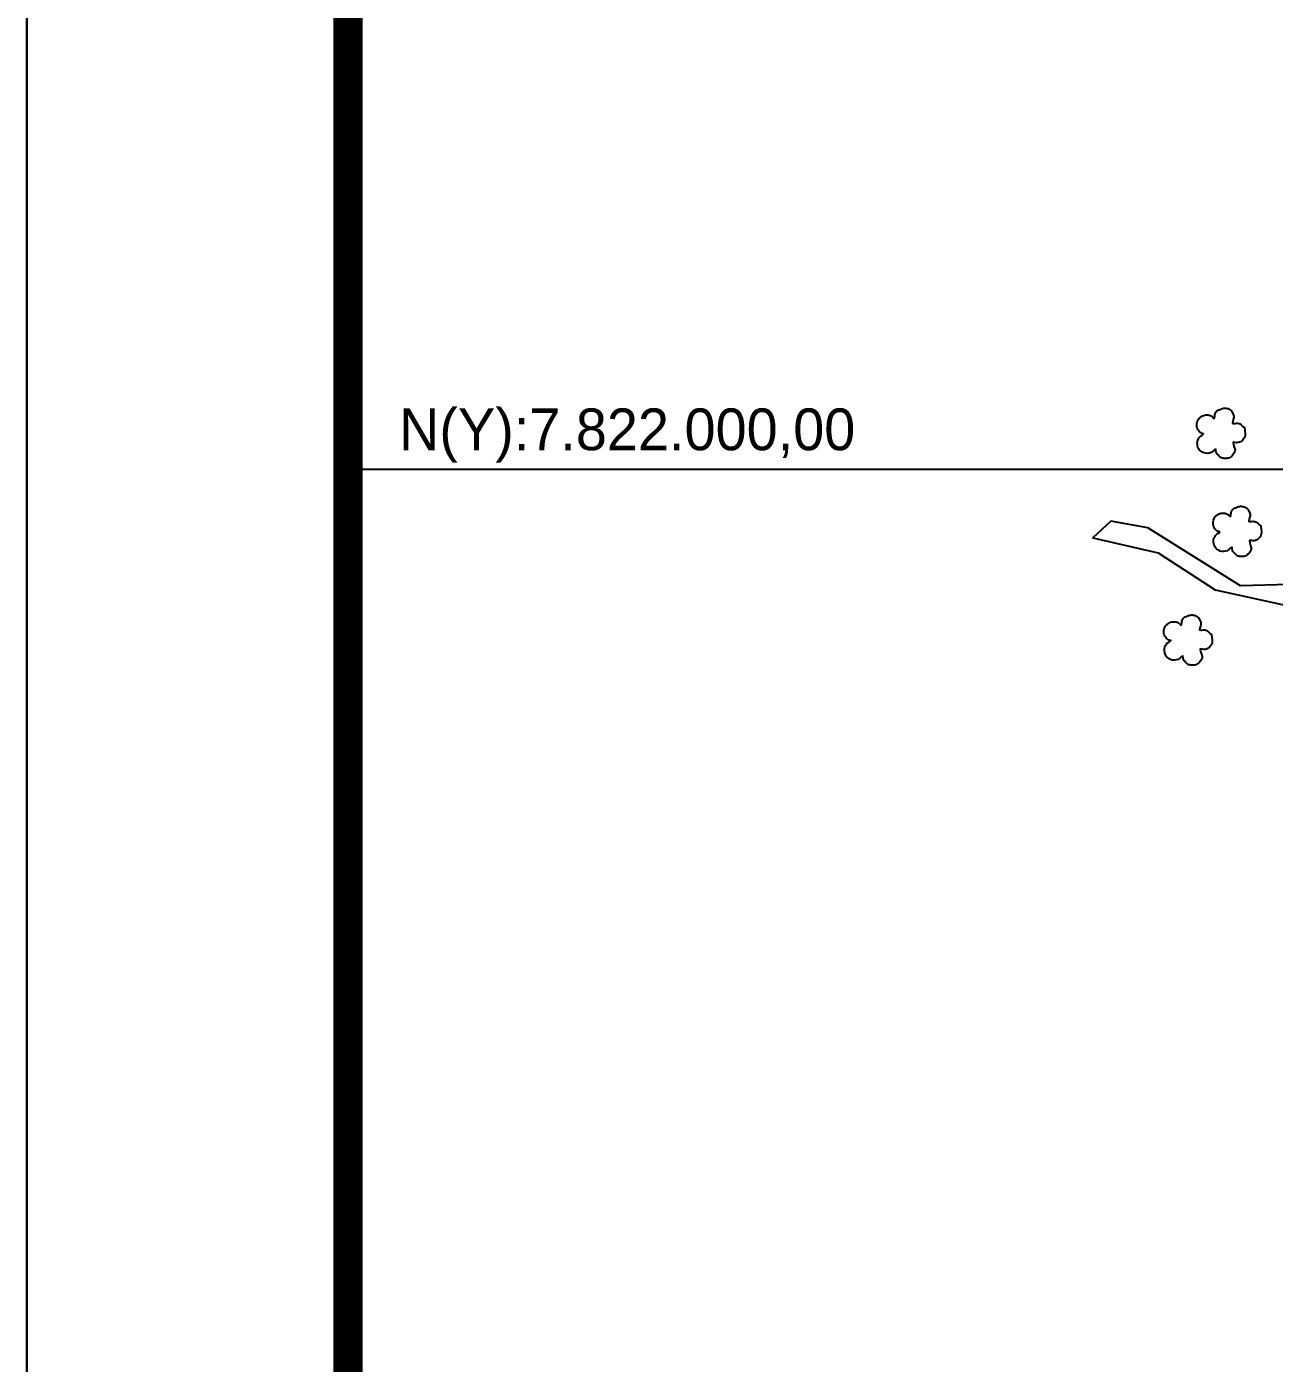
# Model space of a CAD drawing. Extents: x 735951 to 738051, y 7820896 to 7823866.
# Drawn here: x 735951.2 to 736339.7, y 7821721.5 to 7822137.7 of the extents above; entities that cross this region are included whole.
import ezdxf
from ezdxf.enums import TextEntityAlignment as Align

# ---------------------------------------------------------------- set-up
doc = ezdxf.new("R2010")
doc.units = 0
doc.header["$MEASUREMENT"] = 0
doc.linetypes.add('CONTINUO', pattern=[0])
doc.linetypes.add('LIN0', pattern=[0])
for name, color, linetype in [('_SIMBOLO ARVORE', 118, 'Continuous'), ('CURSOS_D_AGUA', 4, 'Continuous'), ('MALHA', 8, 'Continuous'), ('MARGEM', 5, 'Continuous')]:
    doc.layers.add(name, color=color, linetype=linetype)

msp = doc.modelspace()

# ---------------------------------------------------------------- linework, layer by layer
at = {"layer": '_SIMBOLO ARVORE', "linetype": 'CONTINUO'}
for points in [[(736321.35, 7822006.23, 0), (736320.93, 7822005.88, 0), (736320.48, 7822005.47, 0), (736319.99, 7822005.1, 0), (736319.42, 7822004.94, 0), (736318.84, 7822004.88, 0), (736318.28, 7822004.9, 0), (736317.82, 7822005, 0), (736317.41, 7822005.16, 0), (736317.05, 7822005.38, 0), (736316.71, 7822005.63, 0), (736316.42, 7822005.92, 0), (736316.18, 7822006.23, 0), (736316.02, 7822006.52, 0), (736315.9, 7822006.85, 0), (736315.82, 7822007.21, 0), (736315.75, 7822007.69, 0), (736315.71, 7822008.18, 0), (736315.73, 7822008.65, 0), (736315.85, 7822009, 0), (736316.01, 7822009.3, 0), (736316.19, 7822009.56, 0), (736316.33, 7822009.8, 0), (736316.49, 7822010.03, 0), (736316.69, 7822010.24, 0), (736317.07, 7822010.49, 0), (736317.42, 7822010.71, 0), (736317.68, 7822010.91, 0), (736317.57, 7822010.99, 0), (736317.34, 7822011.05, 0), (736317.05, 7822011.11, 0), (736316.85, 7822011.23, 0), (736316.64, 7822011.4, 0), (736316.43, 7822011.62, 0), (736316.16, 7822011.96, 0), (736315.91, 7822012.34, 0), (736315.7, 7822012.77, 0), (736315.58, 7822013.21, 0), (736315.54, 7822013.67, 0), (736315.57, 7822014.14, 0), (736315.7, 7822014.66, 0), (736315.88, 7822015.15, 0), (736316.09, 7822015.57, 0), (736316.25, 7822015.79, 0), (736316.43, 7822015.95, 0), (736316.65, 7822016.08, 0), (736316.95, 7822016.3, 0), (736317.29, 7822016.52, 0), (736317.66, 7822016.7, 0), (736318.02, 7822016.79, 0), (736318.37, 7822016.83, 0), (736318.71, 7822016.84, 0), (736319.02, 7822016.83, 0), (736319.3, 7822016.78, 0), (736319.56, 7822016.72, 0), (736319.79, 7822016.64, 0), (736320.01, 7822016.54, 0), (736320.23, 7822016.41, 0), (736320.5, 7822016.12, 0), (736320.75, 7822015.87, 0), (736320.97, 7822015.75, 0), (736321.07, 7822016.09, 0), (736321.14, 7822016.54, 0), (736321.19, 7822017.01, 0), (736321.23, 7822017.21, 0), (736321.29, 7822017.36, 0), (736321.37, 7822017.51, 0), (736321.52, 7822017.75, 0), (736321.7, 7822017.98, 0), (736321.92, 7822018.2, 0), (736322.18, 7822018.32, 0), (736322.45, 7822018.42, 0), (736322.74, 7822018.5, 0), (736323, 7822018.63, 0), (736323.26, 7822018.75, 0), (736323.54, 7822018.85, 0), (736323.83, 7822018.91, 0), (736324.13, 7822018.94, 0), (736324.43, 7822018.94, 0), (736324.73, 7822018.92, 0), (736325.01, 7822018.88, 0), (736325.28, 7822018.82, 0), (736325.53, 7822018.72, 0), (736325.76, 7822018.6, 0), (736325.97, 7822018.45, 0), (736326.15, 7822018.3, 0), (736326.32, 7822018.11, 0), (736326.48, 7822017.9, 0), (736326.65, 7822017.63, 0), (736326.8, 7822017.33, 0), (736326.93, 7822017.01, 0), (736327.03, 7822016.73, 0), (736327.09, 7822016.41, 0), (736327.1, 7822016.03, 0), (736326.92, 7822015.41, 0), (736326.76, 7822014.79, 0), (736326.7, 7822014.28, 0), (736327.02, 7822014.19, 0), (736327.45, 7822014.22, 0), (736327.92, 7822014.3, 0), (736328.28, 7822014.26, 0), (736328.62, 7822014.18, 0), (736328.94, 7822014.05, 0), (736329.28, 7822013.82, 0), (736329.61, 7822013.56, 0), (736329.9, 7822013.29, 0), (736330.12, 7822013.17, 0), (736330.3, 7822012.99, 0), (736330.43, 7822012.69, 0), (736330.54, 7822011.93, 0), (736330.59, 7822011.08, 0), (736330.57, 7822010.27, 0), (736330.43, 7822009.81, 0), (736330.23, 7822009.46, 0), (736329.98, 7822009.19, 0), (736329.75, 7822008.91, 0), (736329.49, 7822008.67, 0), (736329.2, 7822008.47, 0), (736328.8, 7822008.32, 0), (736328.38, 7822008.21, 0), (736327.96, 7822008.14, 0), (736327.5, 7822008.26, 0), (736327.12, 7822008.33, 0), (736326.87, 7822008.24, 0), (736327, 7822007.57, 0), (736327.23, 7822006.77, 0), (736327.45, 7822005.98, 0), (736327.43, 7822005.58, 0), (736327.34, 7822005.28, 0), (736327.19, 7822005.02, 0), (736327, 7822004.7, 0), (736326.78, 7822004.39, 0), (736326.53, 7822004.1, 0), (736326.31, 7822003.88, 0), (736326.08, 7822003.69, 0), (736325.82, 7822003.53, 0), (736325.5, 7822003.41, 0), (736325.15, 7822003.33, 0), (736324.8, 7822003.28, 0), (736324.45, 7822003.28, 0), (736324.11, 7822003.3, 0), (736323.79, 7822003.34, 0), (736323.52, 7822003.37, 0), (736323.28, 7822003.44, 0), (736323.03, 7822003.56, 0), (736322.73, 7822003.81, 0), (736322.44, 7822004.1, 0), (736322.16, 7822004.41, 0), (736321.93, 7822004.65, 0), (736321.73, 7822004.9, 0), (736321.57, 7822005.18, 0), (736321.52, 7822005.6, 0), (736321.48, 7822006.01, 0), (736321.39, 7822006.35, 0)], [(736326.4, 7821975.68, 0), (736325.99, 7821975.33, 0), (736325.54, 7821974.92, 0), (736325.05, 7821974.55, 0), (736324.48, 7821974.39, 0), (736323.89, 7821974.33, 0), (736323.33, 7821974.35, 0), (736322.88, 7821974.45, 0), (736322.47, 7821974.61, 0), (736322.11, 7821974.82, 0), (736321.77, 7821975.08, 0), (736321.48, 7821975.37, 0), (736321.24, 7821975.68, 0), (736321.08, 7821975.97, 0), (736320.96, 7821976.29, 0), (736320.88, 7821976.66, 0), (736320.8, 7821977.13, 0), (736320.77, 7821977.63, 0), (736320.78, 7821978.1, 0), (736320.9, 7821978.45, 0), (736321.07, 7821978.75, 0), (736321.25, 7821979.01, 0), (736321.39, 7821979.25, 0), (736321.55, 7821979.47, 0), (736321.75, 7821979.69, 0), (736322.13, 7821979.93, 0), (736322.48, 7821980.16, 0), (736322.74, 7821980.36, 0), (736322.63, 7821980.44, 0), (736322.4, 7821980.5, 0), (736322.11, 7821980.56, 0), (736321.9, 7821980.68, 0), (736321.7, 7821980.85, 0), (736321.49, 7821981.07, 0), (736321.22, 7821981.4, 0), (736320.97, 7821981.79, 0), (736320.75, 7821982.22, 0), (736320.64, 7821982.66, 0), (736320.6, 7821983.12, 0), (736320.62, 7821983.59, 0), (736320.76, 7821984.11, 0), (736320.94, 7821984.6, 0), (736321.15, 7821985.02, 0), (736321.31, 7821985.24, 0), (736321.49, 7821985.4, 0), (736321.7, 7821985.53, 0), (736322.01, 7821985.75, 0), (736322.35, 7821985.97, 0), (736322.71, 7821986.15, 0), (736323.07, 7821986.24, 0), (736323.43, 7821986.28, 0), (736323.77, 7821986.29, 0), (736324.08, 7821986.27, 0), (736324.36, 7821986.23, 0), (736324.62, 7821986.17, 0), (736324.85, 7821986.09, 0), (736325.07, 7821985.99, 0), (736325.29, 7821985.86, 0), (736325.56, 7821985.57, 0), (736325.81, 7821985.32, 0), (736326.02, 7821985.2, 0), (736326.13, 7821985.54, 0), (736326.2, 7821985.99, 0), (736326.24, 7821986.45, 0), (736326.29, 7821986.66, 0), (736326.35, 7821986.81, 0), (736326.43, 7821986.95, 0), (736326.58, 7821987.19, 0), (736326.76, 7821987.43, 0), (736326.98, 7821987.65, 0), (736327.24, 7821987.77, 0), (736327.51, 7821987.87, 0), (736327.8, 7821987.95, 0), (736328.06, 7821988.08, 0), (736328.32, 7821988.2, 0), (736328.59, 7821988.3, 0), (736328.89, 7821988.36, 0), (736329.19, 7821988.38, 0), (736329.49, 7821988.38, 0), (736329.78, 7821988.37, 0), (736330.07, 7821988.33, 0), (736330.34, 7821988.26, 0), (736330.59, 7821988.17, 0), (736330.82, 7821988.04, 0), (736331.03, 7821987.9, 0), (736331.21, 7821987.74, 0), (736331.38, 7821987.56, 0), (736331.54, 7821987.35, 0), (736331.7, 7821987.08, 0), (736331.86, 7821986.78, 0), (736331.99, 7821986.46, 0), (736332.09, 7821986.18, 0), (736332.15, 7821985.86, 0), (736332.16, 7821985.48, 0), (736331.98, 7821984.85, 0), (736331.82, 7821984.24, 0), (736331.75, 7821983.73, 0), (736332.07, 7821983.64, 0), (736332.51, 7821983.67, 0), (736332.98, 7821983.74, 0), (736333.34, 7821983.7, 0), (736333.67, 7821983.63, 0), (736334, 7821983.5, 0), (736334.34, 7821983.27, 0), (736334.67, 7821983.01, 0), (736334.96, 7821982.74, 0), (736335.18, 7821982.62, 0), (736335.36, 7821982.44, 0), (736335.49, 7821982.13, 0), (736335.6, 7821981.38, 0), (736335.65, 7821980.53, 0), (736335.63, 7821979.72, 0), (736335.49, 7821979.26, 0), (736335.29, 7821978.91, 0), (736335.04, 7821978.64, 0), (736334.81, 7821978.36, 0), (736334.55, 7821978.12, 0), (736334.25, 7821977.92, 0), (736333.86, 7821977.76, 0), (736333.44, 7821977.65, 0), (736333.02, 7821977.59, 0), (736332.56, 7821977.71, 0), (736332.18, 7821977.78, 0), (736331.93, 7821977.69, 0), (736332.06, 7821977.01, 0), (736332.29, 7821976.22, 0), (736332.51, 7821975.43, 0), (736332.49, 7821975.03, 0), (736332.4, 7821974.72, 0), (736332.24, 7821974.47, 0), (736332.05, 7821974.14, 0), (736331.83, 7821973.83, 0), (736331.59, 7821973.55, 0), (736331.37, 7821973.32, 0), (736331.14, 7821973.13, 0), (736330.88, 7821972.98, 0), (736330.55, 7821972.86, 0), (736330.21, 7821972.78, 0), (736329.86, 7821972.73, 0), (736329.51, 7821972.72, 0), (736329.17, 7821972.75, 0), (736328.85, 7821972.79, 0), (736328.58, 7821972.82, 0), (736328.33, 7821972.89, 0), (736328.09, 7821973.01, 0), (736327.79, 7821973.26, 0), (736327.5, 7821973.55, 0), (736327.22, 7821973.86, 0), (736326.98, 7821974.1, 0), (736326.78, 7821974.35, 0), (736326.63, 7821974.63, 0), (736326.58, 7821975.05, 0), (736326.54, 7821975.46, 0), (736326.45, 7821975.8, 0)], [(736311.09, 7821941.85, 0), (736310.68, 7821941.49, 0), (736310.23, 7821941.09, 0), (736309.74, 7821940.71, 0), (736309.16, 7821940.55, 0), (736308.58, 7821940.49, 0), (736308.02, 7821940.51, 0), (736307.56, 7821940.61, 0), (736307.16, 7821940.77, 0), (736306.8, 7821940.99, 0), (736306.46, 7821941.24, 0), (736306.17, 7821941.53, 0), (736305.93, 7821941.84, 0), (736305.76, 7821942.14, 0), (736305.65, 7821942.46, 0), (736305.57, 7821942.82, 0), (736305.49, 7821943.3, 0), (736305.46, 7821943.79, 0), (736305.47, 7821944.26, 0), (736305.59, 7821944.61, 0), (736305.75, 7821944.91, 0), (736305.94, 7821945.18, 0), (736306.08, 7821945.42, 0), (736306.24, 7821945.64, 0), (736306.43, 7821945.85, 0), (736306.81, 7821946.1, 0), (736307.17, 7821946.33, 0), (736307.42, 7821946.52, 0), (736307.31, 7821946.6, 0), (736307.08, 7821946.66, 0), (736306.79, 7821946.72, 0), (736306.59, 7821946.84, 0), (736306.39, 7821947.01, 0), (736306.17, 7821947.23, 0), (736305.91, 7821947.57, 0), (736305.65, 7821947.96, 0), (736305.44, 7821948.39, 0), (736305.33, 7821948.83, 0), (736305.28, 7821949.28, 0), (736305.31, 7821949.76, 0), (736305.44, 7821950.27, 0), (736305.63, 7821950.76, 0), (736305.84, 7821951.18, 0), (736306, 7821951.4, 0), (736306.18, 7821951.56, 0), (736306.39, 7821951.69, 0), (736306.7, 7821951.92, 0), (736307.04, 7821952.13, 0), (736307.4, 7821952.31, 0), (736307.76, 7821952.4, 0), (736308.12, 7821952.44, 0), (736308.46, 7821952.45, 0), (736308.76, 7821952.44, 0), (736309.05, 7821952.4, 0), (736309.31, 7821952.33, 0), (736309.54, 7821952.26, 0), (736309.76, 7821952.16, 0), (736309.98, 7821952.02, 0), (736310.24, 7821951.73, 0), (736310.5, 7821951.48, 0), (736310.71, 7821951.37, 0), (736310.82, 7821951.7, 0), (736310.89, 7821952.15, 0), (736310.93, 7821952.62, 0), (736310.98, 7821952.82, 0), (736311.04, 7821952.98, 0), (736311.12, 7821953.12, 0), (736311.27, 7821953.36, 0), (736311.45, 7821953.6, 0), (736311.67, 7821953.81, 0), (736311.92, 7821953.93, 0), (736312.2, 7821954.03, 0), (736312.48, 7821954.11, 0), (736312.75, 7821954.24, 0), (736313.01, 7821954.36, 0), (736313.28, 7821954.47, 0), (736313.58, 7821954.52, 0), (736313.88, 7821954.55, 0), (736314.18, 7821954.55, 0), (736314.47, 7821954.53, 0), (736314.75, 7821954.49, 0), (736315.02, 7821954.43, 0), (736315.27, 7821954.33, 0), (736315.5, 7821954.21, 0), (736315.71, 7821954.06, 0), (736315.9, 7821953.91, 0), (736316.07, 7821953.73, 0), (736316.23, 7821953.51, 0), (736316.39, 7821953.24, 0), (736316.54, 7821952.94, 0), (736316.67, 7821952.63, 0), (736316.78, 7821952.34, 0), (736316.84, 7821952.02, 0), (736316.85, 7821951.64, 0), (736316.67, 7821951.02, 0), (736316.5, 7821950.4, 0), (736316.44, 7821949.89, 0), (736316.76, 7821949.8, 0), (736317.19, 7821949.83, 0), (736317.67, 7821949.91, 0), (736318.02, 7821949.87, 0), (736318.36, 7821949.79, 0), (736318.69, 7821949.66, 0), (736319.03, 7821949.44, 0), (736319.35, 7821949.17, 0), (736319.64, 7821948.91, 0), (736319.87, 7821948.78, 0), (736320.04, 7821948.6, 0), (736320.17, 7821948.3, 0), (736320.28, 7821947.54, 0), (736320.34, 7821946.7, 0), (736320.32, 7821945.88, 0), (736320.18, 7821945.42, 0), (736319.97, 7821945.08, 0), (736319.73, 7821944.8, 0), (736319.5, 7821944.52, 0), (736319.24, 7821944.28, 0), (736318.94, 7821944.08, 0), (736318.55, 7821943.93, 0), (736318.13, 7821943.82, 0), (736317.7, 7821943.75, 0), (736317.25, 7821943.88, 0), (736316.87, 7821943.94, 0), (736316.62, 7821943.85, 0), (736316.75, 7821943.18, 0), (736316.97, 7821942.38, 0), (736317.2, 7821941.59, 0), (736317.18, 7821941.19, 0), (736317.09, 7821940.89, 0), (736316.93, 7821940.63, 0), (736316.74, 7821940.31, 0), (736316.52, 7821940, 0), (736316.28, 7821939.72, 0), (736316.06, 7821939.49, 0), (736315.82, 7821939.3, 0), (736315.56, 7821939.15, 0), (736315.24, 7821939.03, 0), (736314.9, 7821938.94, 0), (736314.54, 7821938.89, 0), (736314.19, 7821938.89, 0), (736313.85, 7821938.91, 0), (736313.53, 7821938.96, 0), (736313.27, 7821938.99, 0), (736313.02, 7821939.05, 0), (736312.77, 7821939.17, 0), (736312.48, 7821939.42, 0), (736312.18, 7821939.71, 0), (736311.91, 7821940.02, 0), (736311.67, 7821940.27, 0), (736311.47, 7821940.52, 0), (736311.31, 7821940.79, 0), (736311.27, 7821941.22, 0), (736311.22, 7821941.62, 0), (736311.13, 7821941.96, 0)]]:
    msp.add_polyline3d(points, dxfattribs=at)
at = {"layer": 'CURSOS_D_AGUA'}
msp.add_lwpolyline([(736344.43, 7821964.04), (736329.21, 7821963.58), (736300.29, 7821981.71), (736288.78, 7821983.8), (736283.17, 7821978.55), (736303.56, 7821973.89), (736321.27, 7821962.36), (736343.03, 7821957.64)], dxfattribs=at)
at = {"layer": 'MALHA', "color": 8}
msp.add_lwpolyline([(736051.24, 7822000), (736409.21, 7822000)], dxfattribs=at)
at = {"layer": 'MARGEM', "color": 174, "linetype": 'LIN0'}
msp.add_line((735951.24, 7820896), (735951.24, 7823866), dxfattribs=at)
at = {"layer": 'MARGEM', "color": 174, "linetype": 'LIN0', "flags": 128}
msp.add_lwpolyline([(738051.24, 7820896), (738051.24, 7823866), (735951.24, 7823866), (735951.24, 7820896)], close=True, dxfattribs=at)
at = {"layer": 'MARGEM', "color": 174, "linetype": 'LIN0', "const_width": 9.09, "flags": 128}
msp.add_lwpolyline([(737951.24, 7821230.39), (737951.24, 7823766), (736051.24, 7823766), (736051.24, 7821230.39)], close=True, dxfattribs=at)

# ---------------------------------------------------------------- texts
at = {"layer": 'MALHA'}
msp.add_text('N(Y):7.822.000,00', height=13, dxfattribs=at).set_placement((736067.16, 7822001.96), align=Align.BOTTOM_LEFT)

doc.saveas('drawing.dxf')
